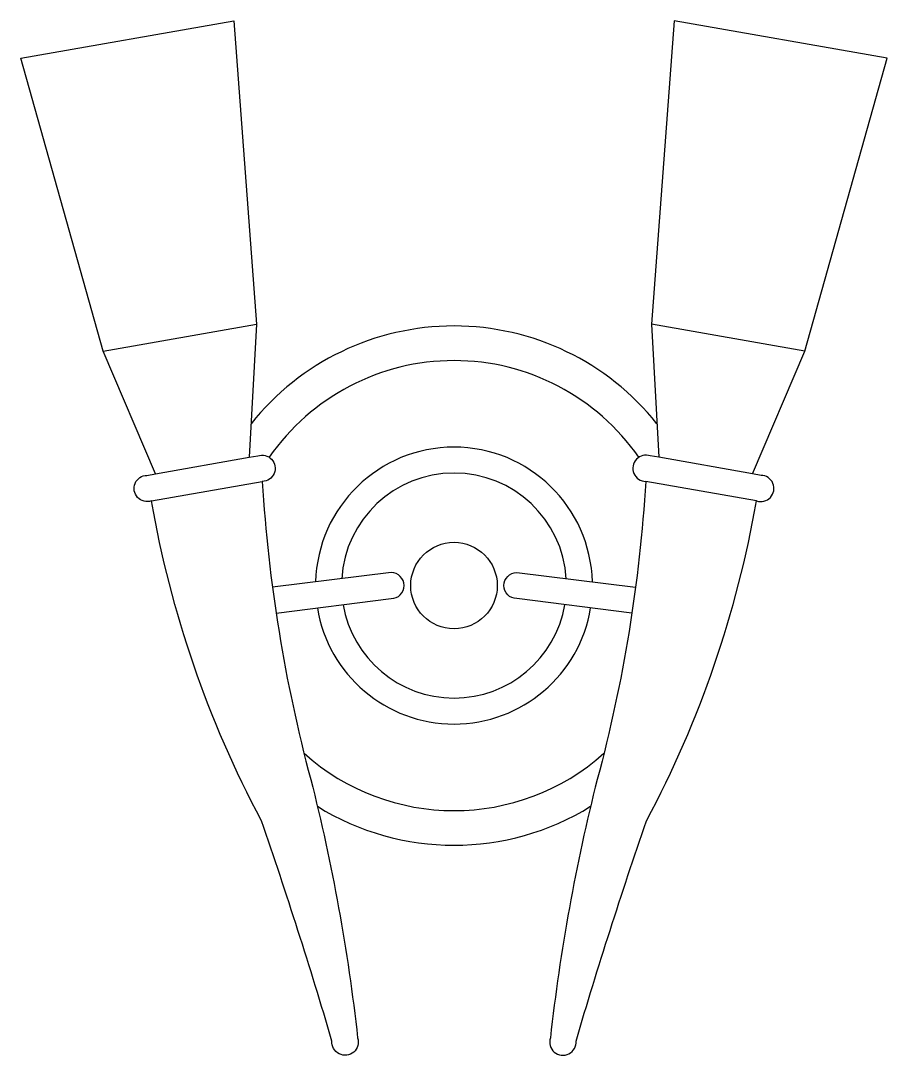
# Model space of a CAD drawing. Extents: x -76760 to -76539, y -35769 to -35506.
import ezdxf

# ---------------------------------------------------------------- set-up
doc = ezdxf.new("R2010")
doc.units = 0
doc.header["$MEASUREMENT"] = 0
doc.layers.add('4', color=4, linetype='CONTINUOUS')
doc.layers.add('7', color=7, linetype='CONTINUOUS')

msp = doc.modelspace()

# ---------------------------------------------------------------- linework, layer by layer
at = {"layer": '4'}
for points in [[(-76726.5, -35628.02, -1.169862), (-76727.65, -35621.52), (-76725.48, -35621.14), (-76738.8, -35589.98), (-76759.75, -35515.49), (-76705.59, -35505.93), (-76699.8, -35583.1), (-76701.65, -35616.94), (-76699.48, -35616.56, -1.169862), (-76698.34, -35623.06, 0.050302), (-76686.01, -35698.81, -0.034148), (-76674.09, -35764.54, -1.227553), (-76680.61, -35765.34, 0.011833), (-76698.56, -35709.32, -0.07932), (-76726.5, -35628.02)], [(-76572.68, -35628.02, 1.169862), (-76571.53, -35621.52), (-76573.7, -35621.14), (-76560.39, -35589.98), (-76539.43, -35515.49), (-76593.6, -35505.93), (-76599.38, -35583.1), (-76597.53, -35616.94), (-76599.7, -35616.56, 1.169862), (-76600.84, -35623.06, -0.050302), (-76613.17, -35698.81, 0.034148), (-76625.09, -35764.54, 1.227553), (-76618.57, -35765.34, -0.011833), (-76600.62, -35709.32, 0.07932), (-76572.68, -35628.02)]]:
    msp.add_lwpolyline(points, format="xyb", dxfattribs=at)
for start, end in [(38.5851, 141.4149), (238.243, 301.757)]:
    msp.add_arc((-76649.59, -35649.55), 66, start, end, dxfattribs=at)
at = {"layer": '7'}
for p, q in [((-76738.8, -35589.98), (-76699.8, -35583.1)), ((-76560.39, -35589.98), (-76599.38, -35583.1)), ((-76725.48, -35621.14), (-76701.65, -35616.94)), ((-76573.7, -35621.14), (-76597.53, -35616.94)), ((-76726.5, -35628.02), (-76698.34, -35623.06)), ((-76572.68, -35628.02), (-76600.84, -35623.06))]:
    msp.add_line(p, q, dxfattribs=at)
for points in [[(-76694.81, -35656.58), (-76665.57, -35652.85, 1), (-76665.57, -35646.25), (-76695.74, -35649.99)], [(-76604.37, -35656.58), (-76633.61, -35652.85, -1), (-76633.61, -35646.25), (-76603.44, -35649.99)]]:
    msp.add_lwpolyline(points, format="xyb", dxfattribs=at)
msp.add_circle((-76649.59, -35649.55), 11, dxfattribs=at)
for radius, start, end in [(57.2, 34.7788, 145.2212), (35.2, 1.4947, 178.5053), (28.6, 3.4916, 176.5084), (35.2, 189.3082, 350.6918), (28.6, 189.7781, 350.2219), (57.2, 228.1932, 311.8068)]:
    msp.add_arc((-76649.59, -35649.55), radius, start, end, dxfattribs=at)

doc.saveas('drawing.dxf')
